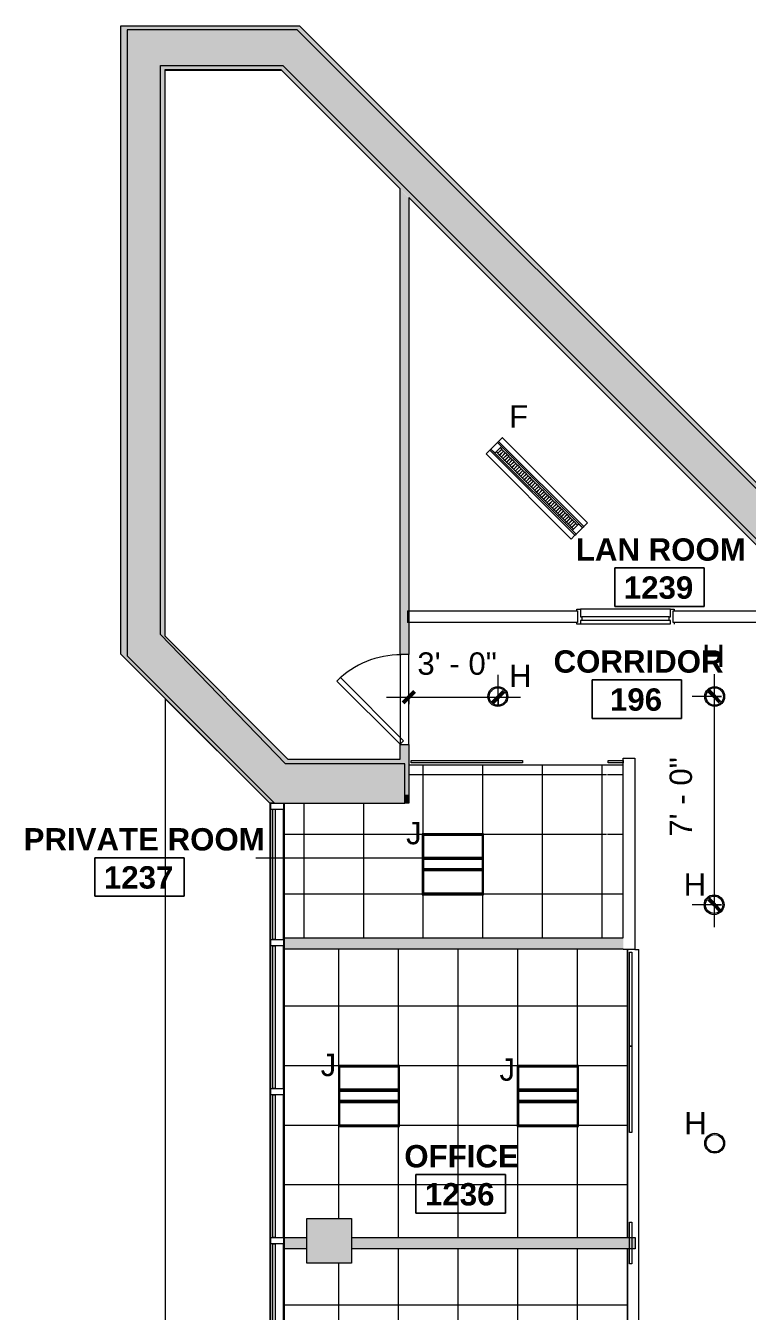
# Model space of a CAD drawing. Header units: inches. Extents: x -329 to 986, y -79 to 1436.
# Drawn here: x -329 to -38, y 918 to 1436 of the extents above; entities that cross this region are included whole.
import ezdxf

# ---------------------------------------------------------------- set-up
doc = ezdxf.new("R2010")
doc.units = ezdxf.units.IN
doc.header["$MEASUREMENT"] = 0
for name, color, linetype, lineweight in [('A-ANNO-DIMS', 211, 'Continuous', 9), ('A-ANNO-DIMS-96', 211, 'Continuous', 9), ('A-AREA-IDEN', 2, 'Continuous', 9), ('A-CLNG', 13, 'Continuous', 13), ('A-CLNG-PATT', 13, 'Continuous', 13), ('A-DETL-GENF', 92, 'Continuous', 9), ('A-DETL-THIN', 151, 'Continuous', 9), ('A-DOOR', 31, 'Continuous', 13), ('A-GENM', 13, 'Continuous', 9), ('A-GLAZ-CURT', 52, 'Continuous', 9), ('A-GLAZ-CWMG', 51, 'Continuous', 9), ('A-WALL', 113, 'Continuous', 13), ('A-WALL-PATT', 111, 'Continuous', 13), ('E-LITE-EQPM', 33, 'Continuous', 9), ('E-LITE-EQPM-IDEN', 33, 'Continuous', 9), ('I-WALL', 2, 'Continuous', 13), ('S-COLS', 52, 'Continuous', 13)]:
    doc.layers.add(name, color=color, linetype=linetype, lineweight=lineweight)
doc.styles.add('Arial', font='arial.ttf', dxfattribs={"height": 9})
doc.styles.add('Swis721 Lt BT', font='swissl.ttf', dxfattribs={"height": 9})
doc.styles.add('Swis721 Lt BT_B', font='', dxfattribs={"height": 9})
doc.styles.get('Swis721 Lt BT_B').set_extended_font_data('Swis721 Lt BT', bold=True)
doc.dimstyles.new('OTJ_-_3_32__Linear__1_2__Tolerance', dxfattribs={"dimscale": 12, "dimtxt": 9.497835, "dimasz": 0.375, "dimexe": 0.75, "dimexo": 0.5, "dimgap": 0.5, "dimtad": 1, "dimdec": 1, "dimrnd": 0.5, "dimzin": 3, "dimdsep": 46, "dimlunit": 4, "dimtxsty": 'Swis721 Lt BT', "dimblk1": 'OBLIQUE', "dimblk2": 'OBLIQUE', "dimsah": 1, "dimcen": 0.09, "dimdle": 0.75, "dimazin": 0, "dimtfac": 1, "dimtdec": 4, "dimtix": 1, "dimtmove": 0, "dimatfit": 3, "dimfxl": 1, "dimtvp": 1, "dimfrac": 2, "dimtolj": 1, "dimtzin": 0, "dimarcsym": 2})

# ---------------------------------------------------------------- blocks, each defined once
blk = doc.blocks.new('Concrete-Square-Column - 18 x 18-6977650-Level 12  RCP')
at = {"layer": 'S-COLS', "lineweight": 9}
blk.add_hatch(color=7, dxfattribs=at).paths.add_polyline_path([(9, -9), (9, 9), (-9, 9), (-9, -9), (-1.36, -9)], flags=0)
at = {"layer": 'S-COLS', "color": 8, "lineweight": 20}
for p, q in [((-9, 9), (9, 9)), ((-9, -9), (-9, 9)), ((9, 9), (9, -9)), ((9, -9), (-9, -9))]:
    blk.add_line(p, q, dxfattribs=at)
blk = doc.blocks.new('System Panel - Glazed - Offset-8500634-Level 12  RCP')
at = {"layer": 'A-GLAZ-CURT', "lineweight": 13}
for p, q in [((-28.75, 0.75), (-28.75, 1.75)), ((-28.75, 1.75), (28.75, 1.75)), ((28.75, 0.75), (-28.75, 0.75)), ((28.75, 1.75), (28.75, 0.75))]:
    blk.add_line(p, q, dxfattribs=at)
blk = doc.blocks.new('System Panel - Glazed - Offset-8500635-Level 12  RCP')
at = {"layer": 'A-GLAZ-CURT', "lineweight": 13}
for p, q in [((-26.25, 0.75), (-26.25, 1.75)), ((-26.25, 1.75), (26.25, 1.75)), ((26.25, 0.75), (-26.25, 0.75)), ((26.25, 1.75), (26.25, 0.75))]:
    blk.add_line(p, q, dxfattribs=at)
blk = doc.blocks.new('Rectangular Mullion - 2_5_ x 5_ rectangular-6977147-Level 12  RCP')
at = {"layer": 'A-GLAZ-CWMG'}
for p, q in [((-230.11, 47.78), (-230.11, 105.28)), ((-225.11, 47.78), (-225.11, 105.28))]:
    blk.add_line(p, q, dxfattribs=at)
blk = doc.blocks.new('Rectangular Mullion - 2_5_ x 5_ rectangular-8462473-Level 12  RCP')
at = {"layer": 'A-GLAZ-CWMG', "lineweight": 20}
for p, q in [((0, 2.5), (-2.5, 2.5)), ((-2.5, 2.5), (-2.5, -2.5)), ((-2.5, -2.5), (0, -2.5)), ((0, -2.5), (0, -1))]:
    blk.add_line(p, q, dxfattribs=at)
blk = doc.blocks.new('Rectangular Mullion - 2_5_ x 5_ rectangular-8463284-Level 12  RCP')
at = {"layer": 'A-GLAZ-CWMG', "lineweight": 20}
for p, q in [((1.25, 2.5), (-1.25, 2.5)), ((-1.25, 2.5), (-1.25, -2.5)), ((1.25, -2.5), (1.25, 2.5)), ((-1.25, -2.5), (1.25, -2.5))]:
    blk.add_line(p, q, dxfattribs=at)
blk = doc.blocks.new('Rectangular Mullion - 2_5_ x 5_ rectangular-6977166-Level 12  RCP')
at = {"layer": 'A-GLAZ-CWMG'}
for p, q in [((-230.11, 1067.78), (-230.11, 1120.11)), ((-225.11, 1067.78), (-225.11, 1120.11))]:
    blk.add_line(p, q, dxfattribs=at)
blk = doc.blocks.new('08 Type A - Single-Flush - 36_ x 84_-8162652-Level 12  RCP')
at = {"layer": 'A-DETL-GENF'}
for p, q in [((16.59, -0.34), (-8.83, -25.75)), ((18, -1.75), (-7.46, -27.21)), ((18, -1.75), (16.59, -0.34))]:
    blk.add_line(p, q, dxfattribs=at)
blk.add_arc((18, -1.75), 36, 179.2042, 225, dxfattribs=at)
blk = doc.blocks.new('Door - Single - Solid Door-8691377-Level 12  RCP')
at = {"layer": 'A-DOOR', "lineweight": 9}
for p, q in [((-15.63, 2.4), (-15.63, 3.15)), ((-14.13, 3.15), (-14.13, 1.65)), ((-14.13, 1.65), (-13.63, 1.65)), ((-13.63, 0.15), (-14.13, 0.15)), ((-14.13, 0.15), (-14.13, -2.97)), ((-14.01, 3.15), (22.12, 3.15)), ((-13.63, 1.65), (21.62, 1.65)), ((-13.63, 1.65), (-13.63, 0.15)), ((-13.63, 0.15), (21.62, 0.15)), ((21.62, 0.15), (21.62, 1.65)), ((21.62, 1.65), (22.12, 1.65)), ((22.12, 0.15), (21.62, 0.15)), ((22.12, 1.65), (22.12, 3.15)), ((22.12, 3.15), (23.62, 3.15)), ((22.12, -2.97), (22.12, 0.15)), ((23.62, 3.15), (23.62, 2.4)), ((-15.63, -2.97), (-15.63, -2.22)), ((-14.13, -2.97), (-15.63, -2.97)), ((-14.13, -2.97), (22.12, -2.97)), ((23.62, -2.97), (22.12, -2.97)), ((23.62, -2.22), (23.62, -2.97))]:
    blk.add_line(p, q, dxfattribs=at)
blk = doc.blocks.new('L-Recessed-Axis-Plano - 2 X 2-4550865-Level 12  RCP')
at = {"layer": 'E-LITE-EQPM'}
for p, q in [((11.91, 11.87), (-11.91, 11.87)), ((-11.91, 11.87), (-11.91, -11.88)), ((-11.88, -11.56), (-11.88, 11.56)), ((-11.88, 11.56), (11.87, 11.56)), ((11.87, 11.56), (11.87, -11.56)), ((11.91, -11.88), (11.91, 11.87)), ((-11.88, 2.74), (11.87, 2.74)), ((11.87, 2.51), (-11.88, 2.51)), ((-11.88, 2.3), (11.87, 2.3)), ((-11.88, 2.2), (11.87, 2.2)), ((-11.88, 1.83), (11.87, 1.83)), ((-11.88, -1.83), (11.87, -1.83)), ((-11.88, -2.2), (11.87, -2.2)), ((-11.88, -2.3), (11.87, -2.3)), ((-11.88, -2.51), (11.87, -2.51)), ((-11.88, -2.74), (11.87, -2.74)), ((-11.91, -11.88), (11.91, -11.88)), ((11.87, -11.56), (-11.88, -11.56))]:
    blk.add_line(p, q, dxfattribs=at)
blk = doc.blocks.new('L-Pendant-Axis-LT-Louver - L-Pendant-Axis-LT-Louver-4581838-Level 12  RCP')
at = {"layer": 'E-LITE-EQPM'}
for p, q in [((24.22, 4.64), (-24.22, 4.64)), ((-24.22, 4.59), (-24.22, 4.64)), ((-24.22, 2.49), (-24.22, 4.59)), ((-24.22, 1.88), (-24.22, 2.49)), ((-24.22, 2.49), (24.22, 2.49)), ((24.22, 1.88), (-24.22, 1.88)), ((-24.22, -1.85), (-24.22, 1.85)), ((-24.22, 1.85), (-22, 1.85)), ((-22, 1.8), (-22, 1.83)), ((-22, 1.72), (-22, 1.8)), ((-22, 1.72), (-22, -1.72)), ((-22, 1.15), (-21.1, 1.15)), ((-21.1, -1.27), (-21.1, 1.27)), ((-21.04, 1.27), (-21.1, 1.27)), ((-21.04, 1.27), (-21.04, -1.27)), ((-21.04, 1.15), (-20.1, 1.15)), ((-20.1, -1.27), (-20.1, 1.27)), ((-20.04, 1.27), (-20.1, 1.27)), ((-20.04, 1.27), (-20.04, -1.27)), ((-20.04, 1.15), (-19.09, 1.15)), ((-19.09, -1.27), (-19.09, 1.27)), ((-19.03, 1.27), (-19.09, 1.27)), ((-19.03, 1.27), (-19.03, -1.27)), ((-19.03, 1.15), (-18.09, 1.15)), ((-18.09, -1.27), (-18.09, 1.27)), ((-18.03, 1.27), (-18.09, 1.27)), ((-18.03, 1.27), (-18.03, -1.27)), ((-18.03, 1.15), (-17.09, 1.15)), ((-17.09, -1.27), (-17.09, 1.27)), ((-17.03, 1.27), (-17.09, 1.27)), ((-17.03, 1.27), (-17.03, -1.27)), ((-17.03, 1.15), (-16.08, 1.15)), ((-16.08, -1.27), (-16.08, 1.27)), ((-16.02, 1.27), (-16.08, 1.27)), ((-16.02, 1.27), (-16.02, -1.27)), ((-16.02, 1.15), (-15.08, 1.15)), ((-15.08, -1.27), (-15.08, 1.27)), ((-15.02, 1.27), (-15.08, 1.27)), ((-15.02, 1.27), (-15.02, -1.27)), ((-15.02, 1.15), (-14.08, 1.15)), ((-14.08, -1.27), (-14.08, 1.27)), ((-14.02, 1.27), (-14.08, 1.27)), ((-14.02, 1.27), (-14.02, -1.27)), ((-14.02, 1.15), (-13.08, 1.15)), ((-13.07, -1.27), (-13.07, 1.27)), ((-13.01, 1.27), (-13.07, 1.27)), ((-13.01, 1.27), (-13.01, -1.27)), ((-13.01, 1.15), (-12.07, 1.15)), ((-12.07, -1.27), (-12.07, 1.27)), ((-12.01, 1.27), (-12.07, 1.27)), ((-12.01, 1.27), (-12.01, -1.27)), ((-12.01, 1.15), (-11.07, 1.15)), ((-11.07, -1.27), (-11.07, 1.27)), ((-11.01, 1.27), (-11.07, 1.27)), ((-11.01, 1.27), (-11.01, -1.27)), ((-11.01, 1.15), (-10.06, 1.15)), ((-10.06, -1.27), (-10.06, 1.27)), ((-10, 1.27), (-10.06, 1.27)), ((-10, 1.27), (-10, -1.27)), ((-10, 1.15), (-9.06, 1.15)), ((-9.06, -1.27), (-9.06, 1.27)), ((-9, 1.27), (-9.06, 1.27)), ((-9, 1.27), (-9, -1.27)), ((-9, 1.15), (-8.06, 1.15)), ((-8.06, -1.27), (-8.06, 1.27)), ((-8, 1.27), (-8.06, 1.27)), ((-8, 1.27), (-8, -1.27)), ((-8, 1.15), (-7.05, 1.15)), ((-7.05, -1.27), (-7.05, 1.27)), ((-6.99, 1.27), (-7.05, 1.27)), ((-6.99, 1.27), (-6.99, -1.27)), ((-6.99, 1.15), (-6.05, 1.15)), ((-6.05, -1.27), (-6.05, 1.27)), ((-5.99, 1.27), (-6.05, 1.27)), ((-5.99, 1.27), (-5.99, -1.27)), ((-5.99, 1.15), (-5.05, 1.15)), ((-5.05, -1.27), (-5.05, 1.27)), ((-4.99, 1.27), (-5.05, 1.27)), ((-4.99, 1.27), (-4.99, -1.27)), ((-4.99, 1.15), (-4.04, 1.15)), ((-4.04, -1.27), (-4.04, 1.27)), ((-3.98, 1.27), (-4.04, 1.27)), ((-3.98, 1.27), (-3.98, -1.27)), ((-3.98, 1.15), (-3.04, 1.15)), ((-3.04, -1.27), (-3.04, 1.27)), ((-2.98, 1.27), (-3.04, 1.27)), ((-2.98, 1.27), (-2.98, -1.27)), ((-2.98, 1.15), (-2.04, 1.15)), ((-2.04, -1.27), (-2.04, 1.27)), ((-1.98, 1.27), (-2.04, 1.27)), ((-1.98, 1.27), (-1.98, -1.27)), ((-1.98, 1.15), (-1.03, 1.15)), ((-1.03, -1.27), (-1.03, 1.27)), ((-0.97, 1.27), (-1.03, 1.27)), ((-0.97, 1.27), (-0.97, -1.27)), ((-0.97, 1.15), (-0.03, 1.15)), ((-0.03, -1.27), (-0.03, 1.27)), ((0.03, 1.27), (-0.03, 1.27)), ((0.03, 1.27), (0.03, -1.27)), ((0.03, 1.15), (0.97, 1.15)), ((0.97, -1.27), (0.97, 1.27)), ((1.03, 1.27), (0.97, 1.27)), ((1.03, 1.27), (1.03, -1.27)), ((1.03, 1.15), (1.98, 1.15)), ((1.98, -1.27), (1.98, 1.27)), ((2.04, 1.27), (1.98, 1.27)), ((2.04, 1.27), (2.04, -1.27)), ((2.04, 1.15), (2.98, 1.15)), ((2.98, -1.27), (2.98, 1.27)), ((3.04, 1.27), (2.98, 1.27)), ((3.04, 1.27), (3.04, -1.27)), ((3.04, 1.15), (3.98, 1.15)), ((3.98, -1.27), (3.98, 1.27)), ((4.04, 1.27), (3.98, 1.27)), ((4.04, 1.27), (4.04, -1.27)), ((4.1, 1.15), (4.99, 1.15)), ((4.99, -1.27), (4.99, 1.27)), ((5.05, 1.27), (4.99, 1.27)), ((5.05, 1.27), (5.05, -1.27)), ((5.05, 1.15), (5.99, 1.15)), ((5.99, -1.27), (5.99, 1.27)), ((6.05, 1.27), (5.99, 1.27)), ((6.05, 1.27), (6.05, -1.27)), ((6.05, 1.15), (6.99, 1.15)), ((6.99, -1.27), (6.99, 1.27)), ((7.05, 1.27), (6.99, 1.27)), ((7.05, 1.27), (7.05, -1.27)), ((7.05, 1.15), (8, 1.15)), ((8, -1.27), (8, 1.27)), ((8.06, 1.27), (8, 1.27)), ((8.06, 1.27), (8.06, -1.27)), ((8.06, 1.15), (9, 1.15)), ((9, -1.27), (9, 1.27)), ((9.06, 1.27), (9, 1.27)), ((9.06, 1.27), (9.06, -1.27)), ((9.06, 1.15), (10, 1.15)), ((10, -1.27), (10, 1.27)), ((10.06, 1.27), (10, 1.27)), ((10.06, 1.27), (10.06, -1.27)), ((10.06, 1.15), (11.01, 1.15)), ((11.01, -1.27), (11.01, 1.27)), ((11.07, 1.27), (11.01, 1.27)), ((11.07, 1.27), (11.07, -1.27)), ((11.07, 1.15), (11.99, 1.15)), ((12.01, -1.27), (12.01, 1.27)), ((12.07, 1.27), (12.01, 1.27)), ((12.07, 1.27), (12.07, -1.27)), ((12.07, 1.15), (13.01, 1.15)), ((13.01, -1.27), (13.01, 1.27)), ((13.07, 1.27), (13.01, 1.27)), ((13.07, 1.27), (13.07, -1.27)), ((13.07, 1.15), (14.02, 1.15)), ((14.02, -1.27), (14.02, 1.27)), ((14.08, 1.27), (14.02, 1.27)), ((14.08, 1.27), (14.08, -1.27)), ((14.08, 1.15), (15.02, 1.15)), ((15.02, -1.27), (15.02, 1.27)), ((15.08, 1.27), (15.02, 1.27)), ((15.08, 1.27), (15.08, -1.27)), ((15.08, 1.15), (16.02, 1.15)), ((16.02, -1.27), (16.02, 1.27)), ((16.08, 1.27), (16.02, 1.27)), ((16.08, 1.27), (16.08, -1.27)), ((16.08, 1.15), (17.03, 1.15)), ((17.03, -1.27), (17.03, 1.27)), ((17.09, 1.27), (17.03, 1.27)), ((17.09, 1.27), (17.09, -1.27)), ((17.09, 1.15), (18.03, 1.15)), ((18.03, -1.27), (18.03, 1.27)), ((18.09, 1.27), (18.03, 1.27)), ((18.09, 1.27), (18.09, -1.27)), ((18.09, 1.15), (19.03, 1.15)), ((19.03, -1.27), (19.03, 1.27)), ((19.09, 1.27), (19.03, 1.27)), ((19.09, 1.27), (19.09, -1.27)), ((19.09, 1.15), (20.04, 1.15)), ((20.04, -1.27), (20.04, 1.27)), ((20.1, 1.27), (20.04, 1.27)), ((20.1, 1.27), (20.1, -1.27)), ((20.1, 1.15), (21.04, 1.15)), ((21.04, -1.27), (21.04, 1.27)), ((21.1, 1.27), (21.04, 1.27)), ((21.1, 1.27), (21.1, -1.27)), ((21.1, 1.15), (22, 1.15)), ((22, 1.85), (24.22, 1.85)), ((22, 1.83), (22, 1.8)), ((22, 1.8), (22, 1.72)), ((22, -1.72), (22, 1.72)), ((24.22, 4.64), (24.22, 4.59)), ((24.22, 4.59), (24.22, 2.49)), ((24.22, 2.49), (24.22, 1.88)), ((24.22, 1.85), (24.22, -1.85)), ((-24.22, -1.85), (-22, -1.85)), ((-24.22, -2.49), (-24.22, -1.88)), ((-24.22, -1.88), (24.22, -1.88)), ((-24.22, -4.6), (-24.22, -2.49)), ((-24.22, -2.49), (24.22, -2.49)), ((-24.22, -4.64), (-24.22, -4.6)), ((-24.22, -4.6), (24.22, -4.6)), ((-24.22, -4.64), (24.22, -4.64)), ((-22, -1.15), (-21.1, -1.15)), ((-22, -1.8), (-22, -1.72)), ((-22, -1.83), (-22, -1.8)), ((-21.1, -1.27), (-21.04, -1.27)), ((-21.04, -1.15), (-20.1, -1.15)), ((-20.1, -1.27), (-20.04, -1.27)), ((-20.04, -1.15), (-19.09, -1.15)), ((-19.09, -1.27), (-19.03, -1.27)), ((-19.03, -1.15), (-18.09, -1.15)), ((-18.09, -1.27), (-18.03, -1.27)), ((-18.03, -1.15), (-17.09, -1.15)), ((-17.09, -1.27), (-17.03, -1.27)), ((-17.03, -1.15), (-16.08, -1.15)), ((-16.08, -1.27), (-16.02, -1.27)), ((-16.02, -1.15), (-15.08, -1.15)), ((-15.08, -1.27), (-15.02, -1.27)), ((-15.02, -1.15), (-14.08, -1.15)), ((-14.08, -1.27), (-14.02, -1.27)), ((-13.97, -1.15), (-13.07, -1.15)), ((-13.07, -1.27), (-13.01, -1.27)), ((-13.01, -1.15), (-12.07, -1.15)), ((-12.07, -1.27), (-12.01, -1.27)), ((-12.01, -1.15), (-11.07, -1.15)), ((-11.07, -1.27), (-11.01, -1.27)), ((-11.01, -1.15), (-10.06, -1.15)), ((-10.06, -1.27), (-10, -1.27)), ((-10, -1.15), (-9.06, -1.15)), ((-9.06, -1.27), (-9, -1.27)), ((-9, -1.15), (-8.06, -1.15)), ((-8.06, -1.27), (-8, -1.27)), ((-8, -1.15), (-7.05, -1.15)), ((-7.05, -1.27), (-6.99, -1.27)), ((-6.99, -1.15), (-6.09, -1.15)), ((-6.05, -1.27), (-5.99, -1.27)), ((-5.99, -1.15), (-5.05, -1.15)), ((-5.05, -1.27), (-4.99, -1.27)), ((-4.99, -1.15), (-4.04, -1.15)), ((-4.04, -1.27), (-3.98, -1.27)), ((-3.98, -1.15), (-3.04, -1.15)), ((-3.04, -1.27), (-2.98, -1.27)), ((-2.98, -1.15), (-2.04, -1.15)), ((-2.04, -1.27), (-1.98, -1.27)), ((-1.98, -1.15), (-1.03, -1.15)), ((-1.03, -1.27), (-0.97, -1.27)), ((-0.97, -1.15), (-0.03, -1.15)), ((-0.03, -1.27), (0.03, -1.27)), ((0.03, -1.15), (0.97, -1.15)), ((0.97, -1.27), (1.03, -1.27)), ((1.03, -1.15), (1.98, -1.15)), ((1.98, -1.27), (2.04, -1.27)), ((2.04, -1.15), (2.98, -1.15)), ((2.98, -1.27), (3.04, -1.27)), ((3.04, -1.15), (3.98, -1.15)), ((3.98, -1.27), (4.04, -1.27)), ((4.04, -1.15), (4.99, -1.15)), ((4.99, -1.27), (5.05, -1.27)), ((5.05, -1.15), (5.99, -1.15)), ((5.99, -1.27), (6.05, -1.27)), ((6.05, -1.15), (6.99, -1.15)), ((6.99, -1.27), (7.05, -1.27)), ((7.05, -1.15), (8, -1.15)), ((8, -1.27), (8.06, -1.27)), ((8.06, -1.15), (9, -1.15)), ((9, -1.27), (9.06, -1.27)), ((9.06, -1.15), (10, -1.15)), ((10, -1.27), (10.06, -1.27)), ((10.06, -1.15), (11.01, -1.15)), ((11.01, -1.27), (11.07, -1.27)), ((11.07, -1.15), (12.01, -1.15)), ((12.01, -1.27), (12.07, -1.27)), ((12.07, -1.15), (13.01, -1.15)), ((13.01, -1.27), (13.07, -1.27)), ((13.07, -1.15), (14.02, -1.15)), ((14.02, -1.27), (14.08, -1.27)), ((14.08, -1.15), (15.02, -1.15)), ((15.02, -1.27), (15.08, -1.27)), ((15.08, -1.15), (16.02, -1.15)), ((16.02, -1.27), (16.08, -1.27)), ((16.08, -1.15), (17.03, -1.15)), ((17.03, -1.27), (17.09, -1.27)), ((17.09, -1.15), (18.03, -1.15)), ((18.03, -1.27), (18.09, -1.27)), ((18.09, -1.15), (19.03, -1.15)), ((19.03, -1.27), (19.09, -1.27)), ((19.09, -1.15), (20.04, -1.15)), ((20.04, -1.27), (20.1, -1.27)), ((20.1, -1.15), (21.04, -1.15)), ((21.04, -1.27), (21.1, -1.27)), ((21.1, -1.15), (22, -1.15)), ((22, -1.72), (22, -1.8)), ((22, -1.8), (22, -1.83)), ((22, -1.85), (24.22, -1.85)), ((24.22, -1.88), (24.22, -2.49)), ((24.22, -2.49), (24.22, -4.6)), ((24.22, -4.6), (24.22, -4.64))]:
    blk.add_line(p, q, dxfattribs=at)
blk = doc.blocks.new('L-PENDANT_FOCAL POINT 3_5 CYLINDER - L-PENDANT_FOCAL POINT 3_5 CYLINDER-8597710-Level 12  RCP')
at = {"layer": 'E-LITE-EQPM'}
for radius in [4, 3.5]:
    blk.add_circle((-0.125, 0), radius, dxfattribs=at)
blk = doc.blocks.new('System Panel - Glazed - Offset-8644490-Level 12  RCP')
at = {"layer": 'A-GLAZ-CURT', "lineweight": 13}
for p, q in [((-8.39, 0.75), (-8.39, 1.75)), ((-8.39, 1.75), (8.39, 1.75)), ((8.39, 0.75), (-8.39, 0.75)), ((8.39, 1.75), (8.39, 0.75))]:
    blk.add_line(p, q, dxfattribs=at)
blk = doc.blocks.new('System Panel - Glazed - Offset-8642975-Level 12  RCP')
at = {"layer": 'A-GLAZ-CURT', "lineweight": 13}
for p, q in [((-18.96, 0.75), (-18.96, 1.75)), ((-18.96, 1.75), (18.96, 1.75)), ((18.96, 0.75), (-18.96, 0.75)), ((18.96, 1.75), (18.96, 0.75))]:
    blk.add_line(p, q, dxfattribs=at)
blk = doc.blocks.new('System Panel - Glazed - Offset-8644491-Level 12  RCP')
at = {"layer": 'A-GLAZ-CURT', "lineweight": 13}
for p, q in [((-17.38, 0.75), (-17.38, 1.75)), ((-17.38, 1.75), (17.38, 1.75)), ((17.38, 0.75), (-17.38, 0.75)), ((17.38, 1.75), (17.38, 0.75))]:
    blk.add_line(p, q, dxfattribs=at)
blk = doc.blocks.new('System Panel - Glazed-8644727-Level 12  RCP')
at = {"layer": 'A-GLAZ-CURT', "lineweight": 13}
for p, q in [((-3.06, 0.75), (-3.06, 1.75)), ((-3.06, 1.75), (3.06, 1.75)), ((3.06, 0.75), (-3.06, 0.75)), ((3.06, 1.75), (3.06, 0.75))]:
    blk.add_line(p, q, dxfattribs=at)
blk = doc.blocks.new('System Panel - Glazed-8644728-Level 12  RCP')
at = {"layer": 'A-GLAZ-CURT', "lineweight": 13}
for p, q in [((-22.37, 0.75), (-22.37, 1.75)), ((-22.37, 1.75), (22.37, 1.75)), ((22.37, 0.75), (-22.37, 0.75)), ((22.37, 1.75), (22.37, 0.75))]:
    blk.add_line(p, q, dxfattribs=at)
blk = doc.blocks.new('Generic Models 1 - Generic Models 5-8667745-Level 12  RCP')
at = {"layer": 'A-GENM', "lineweight": 20}
for p, q in [((2473.15, -428.5), (2473.15, 797.5)), ((2473.15, 797.5), (2515.15, 755.58)), ((2515.15, 755.58), (2515.15, -386.5))]:
    blk.add_line(p, q, dxfattribs=at)
blk = doc.blocks.new('Room Tag - Room Name and Number-3379422-Level 12  RCP')
at = {"layer": 'A-AREA-IDEN'}
for p, q in [((-0.1881, -0.1636), (-0.1881, -0.0018)), ((-0.1881, -0.0018), (0.1869, -0.0018)), ((0.1869, -0.0018), (-0.1881, -0.0018)), ((-0.1881, -0.0018), (-0.1881, -0.1636)), ((0.1869, -0.0018), (0.1869, -0.1636)), ((0.1869, -0.1636), (0.1869, -0.0018)), ((0.1869, -0.1636), (-0.1881, -0.1636)), ((-0.1881, -0.1636), (0.1869, -0.1636))]:
    blk.add_line(p, q, dxfattribs=at)
blk = doc.blocks.new('DIMBLOCK3-Level 12  RCP')
at = {"layer": 'A-ANNO-DIMS-96'}
for p, q in [((-174.61, 1162.53), (-174.61, 1174.35)), ((-138.61, 1162.53), (-138.61, 1174.35)), ((-183.61, 1165.35), (-129.61, 1165.35)), ((-174.61, 1165.35), (-174.61, 1162.53)), ((-138.61, 1165.35), (-138.61, 1162.53))]:
    blk.add_line(p, q, dxfattribs=at)
at = {"layer": 'A-ANNO-DIMS-96', "lineweight": 50}
for p, q in [((-174.61, 1165.35), (-176.86, 1163.1)), ((-174.61, 1165.35), (-172.36, 1167.6)), ((-138.61, 1165.35), (-140.86, 1163.1)), ((-138.61, 1165.35), (-136.36, 1167.6))]:
    blk.add_line(p, q, dxfattribs=at)
at = {"layer": 'A-ANNO-DIMS-96', "color": 0, "insert": (-171.16, 1183.36), "char_height": 9, "width": 34.9159, "attachment_point": 1, "line_spacing_factor": 1.005062, "style": 'Swis721 Lt BT'}
blk.add_mtext('3\' - 0"', dxfattribs=at)
blk = doc.blocks.new('_Oblique')
at = {"color": 0, "linetype": 'ByBlock', "lineweight": -2}
blk.add_line((-0.5, -0.5), (0.5, 0.5), dxfattribs=at)
blk = doc.blocks.new('DIMBLOCK6-Level 12  RCP')
at = {"layer": 'A-ANNO-DIMS-96'}
for p, q in [((-51.57, 1072.78), (-51.57, 1174.61)), ((-48.75, 1165.61), (-60.57, 1165.61)), ((-51.57, 1165.61), (-48.75, 1165.61)), ((-48.75, 1081.78), (-60.57, 1081.78)), ((-51.57, 1081.78), (-48.75, 1081.78))]:
    blk.add_line(p, q, dxfattribs=at)
at = {"layer": 'A-ANNO-DIMS-96', "lineweight": 50}
for p, q in [((-51.57, 1165.61), (-53.82, 1167.86)), ((-51.57, 1165.61), (-49.32, 1163.36)), ((-51.57, 1081.78), (-53.82, 1084.03)), ((-51.57, 1081.78), (-49.32, 1079.53))]:
    blk.add_line(p, q, dxfattribs=at)
at = {"layer": 'A-ANNO-DIMS-96', "color": 0, "insert": (-69.58, 1109.15), "char_height": 9, "width": 34.9159, "attachment_point": 1, "rotation": 90, "line_spacing_factor": 1.005062, "style": 'Swis721 Lt BT'}
blk.add_mtext('7\' - 0"', dxfattribs=at)

msp = doc.modelspace()

# ---------------------------------------------------------------- hatches: boundary and pattern name
at = {"layer": 'A-CLNG-PATT'}
h = msp.add_hatch(dxfattribs=at)
h.set_pattern_fill('FP1_16', color=256, style=0, pattern_type=2)
h.set_pattern_definition([(0, (-192.766, 1086.145), (0, -24), []), (270, (-192.766, 1086.145), (-24, -1e-15), [])])
h.paths.add_polyline_path([(-102.85, 1068.49), (-88.23, 1068.49), (-88.23, 1138.11), (-174.61, 1138.11), (-174.61, 1122.61), (-224.61, 1122.61), (-224.61, 1068.49), (-192.07, 1068.49)], flags=0)
h.paths.add_polyline_path([(-144.55, 1085.83), (-169.17, 1085.83), (-169.17, 1110.39), (-144.55, 1110.39)], flags=0)
h.paths.add_polyline_path([(-94.61, 1102.86), (-94.99, 1102.86), (-94.99, 1136.86), (-94.61, 1136.86), (-94.61, 1134.97)], flags=0)
h = msp.add_hatch(dxfattribs=at)
h.set_pattern_fill('FP1_15', color=256, style=0, pattern_type=2)
h.set_pattern_definition([(0, (-154.735, 993.107), (0, -24), []), (270, (-154.735, 993.107), (-24, -1e-15), [])])
h.paths.add_polyline_path([(-86.55, 947.85), (-86.58, 1063.78), (-88.23, 1063.78), (-88.23, 1063.87), (-224.61, 1063.87), (-224.61, 947.85), (-215.61, 947.85), (-215.61, 955.53), (-197.61, 955.53), (-197.61, 947.85), (-102.85, 947.85)], flags=0)
h.paths.add_polyline_path([(-106.3, 992.5), (-130.92, 992.5), (-130.92, 1017.07), (-106.3, 1017.07), (-106.3, 1010.18)], flags=0)
h.paths.add_polyline_path([(-178.3, 992.5), (-202.92, 992.5), (-202.92, 1017.07), (-178.3, 1017.07), (-178.3, 1010.18)], flags=0)
h = msp.add_hatch(dxfattribs=at)
h.set_pattern_fill('FP1_14', color=256, style=0, pattern_type=2)
h.set_pattern_definition([(180, (-154.735, 872.76), (3e-15, 24), []), (90, (-154.735, 872.76), (24, -1e-15), [])])
h.paths.add_polyline_path([(-102.85, 828.3), (-86.55, 828.3), (-86.55, 943.22), (-197.61, 943.22), (-197.61, 937.53), (-215.61, 937.53), (-215.61, 943.22), (-224.61, 943.22), (-224.61, 828.3), (-192.07, 828.3)], flags=0)
h.paths.add_polyline_path([(-106.3, 872.25), (-130.92, 872.25), (-130.92, 896.82), (-106.3, 896.82)], flags=0)
h.paths.add_polyline_path([(-178.3, 872.25), (-202.92, 872.25), (-202.92, 896.82), (-178.3, 896.82)], flags=0)
at = {"layer": 'A-DETL-GENF'}
h = msp.add_hatch(color=7, dxfattribs=at)
h.paths.add_polyline_path([(982.64, -77.72), (982.64, -13.14), (735.72, 233.78), (660.14, 233.78), (660.14, 219.53), (734.76, 219.53), (968.39, -14.09), (968.39, -63.34), (738.07, -63.34), (687.39, -12.66), (687.39, -5.72), (673.14, -5.72), (673.14, -18.75), (732.1, -77.72), (878.58, -77.72)], flags=0)
h.paths.add_polyline_path([(984.64, 574.97), (984.64, 836.48), (964.39, 836.48), (964.39, 591.66), (506.39, 591.66), (506.39, 832.6), (486.14, 832.6), (486.14, 574.97), (700.14, 574.97)], flags=0)
h.paths.add_polyline_path([(912.77, 784.61), (912.77, 820.36), (902.33, 820.36), (902.33, 832.42), (879.64, 832.42), (879.64, 820.38), (875.64, 820.38), (875.64, 819.13), (594.64, 819.13), (594.64, 832.42), (571.89, 832.42), (571.89, 819.36), (558.02, 819.36), (558.02, 784.61), (593.77, 784.61), (593.77, 808.46), (877.02, 808.46), (877.02, 784.61), (878.58, 784.61)], flags=0)
h.paths.add_polyline_path([(486.14, 938.1), (508.14, 938.1), (508.14, 1417.55), (607.64, 1417.55), (607.64, 1188.97), (558.14, 1188.97), (558.14, 1174.05), (964.39, 1174.05), (964.39, 938.91), (984.64, 938.91), (984.64, 1193.86), (622.89, 1193.86), (622.89, 1433.6), (486.14, 1433.6), (486.14, 957.44)], flags=0)
h.paths.add_polyline_path([(8.14, 1117.53), (22.64, 1117.53), (22.64, 1191.89), (-219.48, 1434.01), (-288.01, 1434.01), (-288.01, 1182.01), (-228.61, 1122.61), (-176.25, 1122.61), (-176.25, 1138.46), (-224.25, 1138.46), (-274.61, 1190.61), (-274.61, 1419.61), (-225.31, 1419.61), (8.14, 1186.16), (8.14, 1168.42)], flags=0)
at = {"layer": 'A-WALL-PATT', "lineweight": 9}
for points in [[(-288.01, 1184.96), (-288.01, 1434.01), (-287.1, 1434.01), (-287.1, 1435.61), (-290.6, 1435.61), (-290.6, 1187.55)], [(-215.11, 1432.11), (-218.61, 1435.61), (-287.1, 1435.61), (-287.1, 1434.01), (-219.48, 1434.01), (-217.58, 1432.11)], [(24.39, 1187.66), (24.39, 1192.61), (-215.11, 1432.11), (-217.58, 1432.11), (22.64, 1191.89), (22.64, 1189.41)], [(-272.86, 1188.8), (-272.86, 1419.61), (-274.61, 1419.61), (-274.61, 1190.61), (-273.66, 1189.63)], [(-225.96, 1417.86), (-227.71, 1419.61), (-272.86, 1419.61), (-272.86, 1417.86)], [(8.14, 1183.68), (8.13, 1186.17), (-225.31, 1419.61), (-227.71, 1419.61), (6.41, 1185.44), (6.46, 1185.44), (6.46, 1185.36), (7.13, 1184.69)], [(-230.61, 1122.61), (-230.61, 1124.61), (-288.01, 1182.01), (-288.01, 1184.96), (-290.6, 1187.55), (-290.6, 1182.6), (-246.46, 1138.46)], [(-224.25, 1138.46), (-221.36, 1138.46), (-272.86, 1189.96), (-272.86, 1188.8), (-228.61, 1142.97)], [(-221.36, 1138.46), (-178.11, 1138.46), (-178.11, 1140.36), (-223.26, 1140.36)], [(-176.25, 1122.61), (-174.61, 1122.61), (-174.61, 1126.11), (-176.25, 1126.11), (-176.25, 1124.25)], [(-88.23, 1063.87), (-88.23, 1068.49), (-224.61, 1068.49), (-224.61, 1063.87), (-102.85, 1063.87)]]:
    msp.add_hatch(color=7, dxfattribs=at).paths.add_polyline_path(points, flags=0)
h = msp.add_hatch(color=7, dxfattribs=at)
h.paths.add_polyline_path([(-174.61, 1126.11), (-174.61, 1146.23), (-178.11, 1146.23), (-178.11, 1138.46), (-176.25, 1138.46), (-176.25, 1126.11)], flags=0)
h.paths.add_polyline_path([(-178.11, 1182.48), (-174.61, 1182.48), (-174.61, 1366.49), (-178.11, 1369.99), (-178.11, 1221.16)], flags=0)
h = msp.add_hatch(color=7, dxfattribs=at)
h.paths.add_polyline_path([(-230.61, -16.47), (-224.61, -16.47), (-224.61, -13.47), (-230.61, -13.47)], flags=0)
h.paths.add_polyline_path([(-228.61, 1122.61), (-230.61, 1124.61), (-230.61, 1122.61)], flags=0)
h = msp.add_hatch(color=7, dxfattribs=at)
h.paths.add_polyline_path([(-83.48, 943.22), (-83.48, 947.85), (-197.61, 947.85), (-197.61, 943.22), (-102.85, 943.22)], flags=0)
h.paths.add_polyline_path([(-215.61, 943.22), (-215.61, 947.85), (-224.61, 947.85), (-224.61, 943.22)], flags=0)

# ---------------------------------------------------------------- linework, layer by layer
at = {"layer": 'A-AREA-IDEN'}
msp.add_line((-155.02, 1100.53), (-236.17, 1100.53), dxfattribs=at)
at = {"layer": 'A-CLNG'}
for p, q in [((-225.68, 1417.56), (-272.86, 1417.56)), ((-178.11, 1369.99), (-225.68, 1417.56)), ((-174.61, 1138.11), (-88.23, 1138.11)), ((-224.61, 1068.49), (-224.61, 1122.61)), ((-144.55, 1110.39), (-169.17, 1110.39)), ((-169.17, 1110.39), (-169.17, 1085.83)), ((-144.55, 1085.83), (-144.55, 1110.39)), ((-169.17, 1085.83), (-144.55, 1085.83)), ((-224.61, 947.85), (-224.61, 1063.87)), ((-86.55, 1063.78), (-86.55, 947.85)), ((-178.3, 1017.07), (-202.92, 1017.07)), ((-202.92, 1017.07), (-202.92, 992.5)), ((-178.3, 992.5), (-178.3, 1017.07)), ((-106.3, 1017.07), (-130.92, 1017.07)), ((-130.92, 1017.07), (-130.92, 992.5)), ((-106.3, 992.5), (-106.3, 1017.07)), ((-202.92, 992.5), (-178.3, 992.5)), ((-130.92, 992.5), (-106.3, 992.5)), ((-224.61, 828.3), (-224.61, 943.22)), ((-86.55, 943.22), (-86.55, 828.3))]:
    msp.add_line(p, q, dxfattribs=at)
at = {"layer": 'A-DETL-THIN'}
for p, q in [((-219.48, 1434.01), (-288.01, 1434.01)), ((-288.01, 1434.01), (-288.01, 1182.01)), ((22.64, 1191.89), (-219.48, 1434.01)), ((-274.61, 1190.61), (-274.61, 1419.61)), ((-274.61, 1419.61), (-225.31, 1419.61)), ((-225.31, 1419.61), (8.14, 1186.16)), ((-224.25, 1138.46), (-274.61, 1190.61)), ((-288.01, 1182.01), (-228.61, 1122.61)), ((-176.25, 1138.46), (-224.25, 1138.46)), ((-176.25, 1122.61), (-176.25, 1138.46)), ((-228.61, 1122.61), (-176.25, 1122.61))]:
    msp.add_line(p, q, dxfattribs=at)
at = {"layer": 'A-WALL'}
for p, q in [((-175.11, 1200.05), (-106.61, 1200.05)), ((-106.61, 1195.42), (-175.11, 1195.42)), ((-106.61, 1200.05), (-106.61, 1195.42)), ((-68.11, 1195.42), (-68.11, 1200.05)), ((-68.11, 1200.05), (-7.51, 1200.05)), ((-2.89, 1195.42), (-68.11, 1195.42)), ((-88.23, 1068.49), (-88.23, 1140.78)), ((-88.23, 1140.78), (-83.61, 1140.78)), ((-83.61, 1140.78), (-83.61, 1063.78)), ((-88.23, 1063.78), (-88.23, 1063.87)), ((-83.61, 1063.78), (-88.23, 1063.78))]:
    msp.add_line(p, q, dxfattribs=at)
at = {"layer": 'A-WALL', "lineweight": 9}
for p, q in [((-175.11, 1200.05), (-175.11, 1195.42)), ((-86.61, 1063.78), (-86.61, 947.85)), ((-83.61, 1063.78), (-81.98, 1063.78)), ((-81.98, 133.53), (-81.98, 1063.78)), ((-86.61, 943.22), (-86.61, 828.3))]:
    msp.add_line(p, q, dxfattribs=at)
at = {"layer": 'A-WALL', "color": 8, "lineweight": 20}
for p, q in [((-224.61, 1068.49), (-88.23, 1068.49)), ((-224.61, 1063.87), (-224.61, 1068.49)), ((-88.23, 1063.87), (-224.61, 1063.87)), ((-224.61, 947.85), (-215.61, 947.85)), ((-224.61, 943.22), (-224.61, 947.85)), ((-197.61, 947.85), (-83.48, 947.85)), ((-83.48, 947.85), (-83.48, 943.22)), ((-215.61, 943.22), (-224.61, 943.22)), ((-83.48, 943.22), (-197.61, 943.22))]:
    msp.add_line(p, q, dxfattribs=at)
at = {"layer": 'I-WALL', "color": 8, "lineweight": 20}
for p, q in [((-290.6, 1182.6), (-290.6, 1435.61)), ((-290.6, 1435.61), (-218.61, 1435.61)), ((-218.61, 1435.61), (24.39, 1192.61)), ((-272.86, 1417.86), (-272.86, 1189.96)), ((-225.96, 1417.86), (-272.86, 1417.86)), ((-178.11, 1369.99), (-225.96, 1417.86)), ((-178.11, 1182.48), (-178.11, 1369.99)), ((-174.61, 1366.49), (-174.61, 1182.48)), ((6.39, 1185.43), (-174.61, 1366.49)), ((-272.86, 1189.96), (-223.26, 1140.36)), ((-230.61, 1122.61), (-290.6, 1182.6)), ((-174.61, 1182.48), (-178.11, 1182.48)), ((-178.11, 1140.36), (-178.11, 1146.23)), ((-178.11, 1146.23), (-174.61, 1146.23)), ((-174.61, 1146.23), (-174.61, 1122.61)), ((-223.26, 1140.36), (-178.11, 1140.36)), ((-228.61, 1122.61), (-230.61, 1122.61)), ((-174.61, 1122.61), (-176.25, 1122.61))]:
    msp.add_line(p, q, dxfattribs=at)
at = {"layer": 'I-WALL', "lineweight": 9}
for p, q in [((-178.11, 1182.48), (-178.11, 1146.23)), ((-174.61, 1146.23), (-174.61, 1182.48))]:
    msp.add_line(p, q, dxfattribs=at)

# ---------------------------------------------------------------- block references
at = {"layer": 'A-AREA-IDEN', "xscale": 95.99999999999994, "yscale": 95.99999999999994, "zscale": 95.99999999999994}
for p in [(-73.62, 1217.55), (-82.7, 1172.48), (-282.94, 1100.9), (-153.67, 973.36)]:
    msp.add_blockref('Room Tag - Room Name and Number-3379422-Level 12  RCP', p, dxfattribs=at)
at = {"layer": 'A-DOOR'}
for name, p, rotation in [('Door - Single - Solid Door-8691377-Level 12  RCP', (-83.37, 1197.82), 180), ('08 Type A - Single-Flush - 36_ x 84_-8162652-Level 12  RCP', (-176.36, 1164.36), 270)]:
    msp.add_blockref(name, p, dxfattribs=dict(at, rotation=rotation))
at = {"layer": 'A-GENM'}
msp.add_blockref('Generic Models 1 - Generic Models 5-8667745-Level 12  RCP', (-2745.76, 367.03), dxfattribs=at)
at = {"layer": 'A-GLAZ-CURT'}
for name, p in [('System Panel - Glazed-8644728-Level 12  RCP', (-151.24, 1138.11)), ('System Panel - Glazed-8644727-Level 12  RCP', (-91.3, 1138.11))]:
    msp.add_blockref(name, p, dxfattribs=at)
for name, p, rotation in [('System Panel - Glazed - Offset-8500635-Level 12  RCP', (-227.61, 1094.03), 89.99999999999993), ('System Panel - Glazed - Offset-8500634-Level 12  RCP', (-227.61, 1036.53), 89.99999999999993), ('System Panel - Glazed - Offset-8642975-Level 12  RCP', (-86.55, 1043.76), 269.9999999999999), ('System Panel - Glazed - Offset-8644491-Level 12  RCP', (-86.55, 1007.43), 269.9999999999999), ('System Panel - Glazed - Offset-8500634-Level 12  RCP', (-227.61, 976.53), 89.99999999999993), ('System Panel - Glazed - Offset-8644490-Level 12  RCP', (-86.55, 945.66), 269.9999999999999), ('System Panel - Glazed - Offset-8500634-Level 12  RCP', (-227.61, 916.53), 89.99999999999993)]:
    msp.add_blockref(name, p, dxfattribs=dict(at, rotation=rotation))
at = {"layer": 'A-GLAZ-CWMG', "extrusion": (0, 0, -1), "rotation": 90.00000000000007}
for name, p in [('Rectangular Mullion - 2_5_ x 5_ rectangular-8462473-Level 12  RCP', (227.61, 1122.61)), ('Rectangular Mullion - 2_5_ x 5_ rectangular-8463284-Level 12  RCP', (227.61, 1066.53)), ('Rectangular Mullion - 2_5_ x 5_ rectangular-8463284-Level 12  RCP', (227.61, 1006.53)), ('Rectangular Mullion - 2_5_ x 5_ rectangular-8463284-Level 12  RCP', (227.61, 946.53))]:
    msp.add_blockref(name, p, dxfattribs=at)
at = {"layer": 'A-GLAZ-CWMG'}
for name, p in [('Rectangular Mullion - 2_5_ x 5_ rectangular-6977166-Level 12  RCP', (0, 0)), ('Rectangular Mullion - 2_5_ x 5_ rectangular-6977147-Level 12  RCP', (0, 960)), ('Rectangular Mullion - 2_5_ x 5_ rectangular-6977147-Level 12  RCP', (0, 900)), ('Rectangular Mullion - 2_5_ x 5_ rectangular-6977147-Level 12  RCP', (0, 840))]:
    msp.add_blockref(name, p, dxfattribs=at)
at = {"layer": 'E-LITE-EQPM', "extrusion": (0, 0, -1), "rotation": 45.0000000000002}
msp.add_blockref('L-Pendant-Axis-LT-Louver - L-Pendant-Axis-LT-Louver-4581838-Level 12  RCP', (123.07, 1249.38), dxfattribs=at)
at = {"layer": 'E-LITE-EQPM'}
for p in [(-138.61, 1165.61), (-51.3, 1165.61), (-51.55, 1081.78), (-51.3, 985.78)]:
    msp.add_blockref('L-PENDANT_FOCAL POINT 3_5 CYLINDER - L-PENDANT_FOCAL POINT 3_5 CYLINDER-8597710-Level 12  RCP', p, dxfattribs=at)
at = {"layer": 'E-LITE-EQPM', "extrusion": (0, 0, -1)}
for p in [(156.86, 1098.11), (190.61, 1004.78), (118.61, 1004.78)]:
    msp.add_blockref('L-Recessed-Axis-Plano - 2 X 2-4550865-Level 12  RCP', p, dxfattribs=at)
at = {"layer": 'S-COLS', "lineweight": 9}
msp.add_blockref('Concrete-Square-Column - 18 x 18-6977650-Level 12  RCP', (-206.61, 946.53), dxfattribs=at)

# ---------------------------------------------------------------- texts
at = {"layer": 'A-AREA-IDEN', "char_height": 9, "attachment_point": 1, "style": 'Swis721 Lt BT_B'}
for s, insert, width in [('LAN ROOM', (-107.36, 1229.27), 81.507), ('1239', (-88.03, 1213.95), 33.936), ('CORRIDOR', (-116.31, 1184.2), 81.204), ('196', (-93.6, 1168.88), 25.452), ('PRIVATE ROOM', (-329.68, 1112.62), 113.019), ('1237', (-297.35, 1097.3), 33.936), ('OFFICE', (-176.41, 985.07), 54.843), ('1236', (-168.08, 969.75), 33.936)]:
    msp.add_mtext(s, dxfattribs=dict(at, insert=insert, width=width))
at = {"layer": 'E-LITE-EQPM-IDEN', "char_height": 9, "attachment_point": 1, "style": 'Arial'}
for s, insert, width in [('F', (-134.24, 1282.86), 9.393), ('H', (-56.46, 1186.46), 11.211), ('H', (-134.24, 1178.43), 11.211), ('J', (-175.69, 1115.11), 7.878), ('H', (-63.94, 1094.41), 11.211), ('J', (-210.08, 1021.8), 7.878), ('J', (-138.08, 1019.95), 7.878), ('H', (-63.69, 998.41), 11.211)]:
    msp.add_mtext(s, dxfattribs=dict(at, insert=insert, width=width))

# ---------------------------------------------------------------- dimensions: what is measured, and where the dimension line sits
at = {"layer": 'A-ANNO-DIMS'}
dim = msp.add_linear_dim(base=(-138.61, 1165.35), p1=(-174.61, 1168.53), p2=(-138.61, 1168.53), dimstyle='OTJ_-_3_32__Linear__1_2__Tolerance', override={"dimpost": '<>', "dimfxl": 36}, dxfattribs=at)
dim.commit()
dim.dimension.update_dxf_attribs({"geometry": 'DIMBLOCK3-Level 12  RCP', "text_midpoint": (-156.61, 1175.97)})
dim = msp.add_linear_dim(base=(-51.57, 1165.61), p1=(-54.75, 1081.78), p2=(-54.75, 1165.61), angle=90, dimstyle='OTJ_-_3_32__Linear__1_2__Tolerance', override={"dimpost": '<>', "dimfxl": 83.825253}, dxfattribs=at)
dim.commit()
dim.dimension.update_dxf_attribs({"geometry": 'DIMBLOCK6-Level 12  RCP', "text_midpoint": (-62.19, 1123.7)})

doc.saveas('drawing.dxf')
